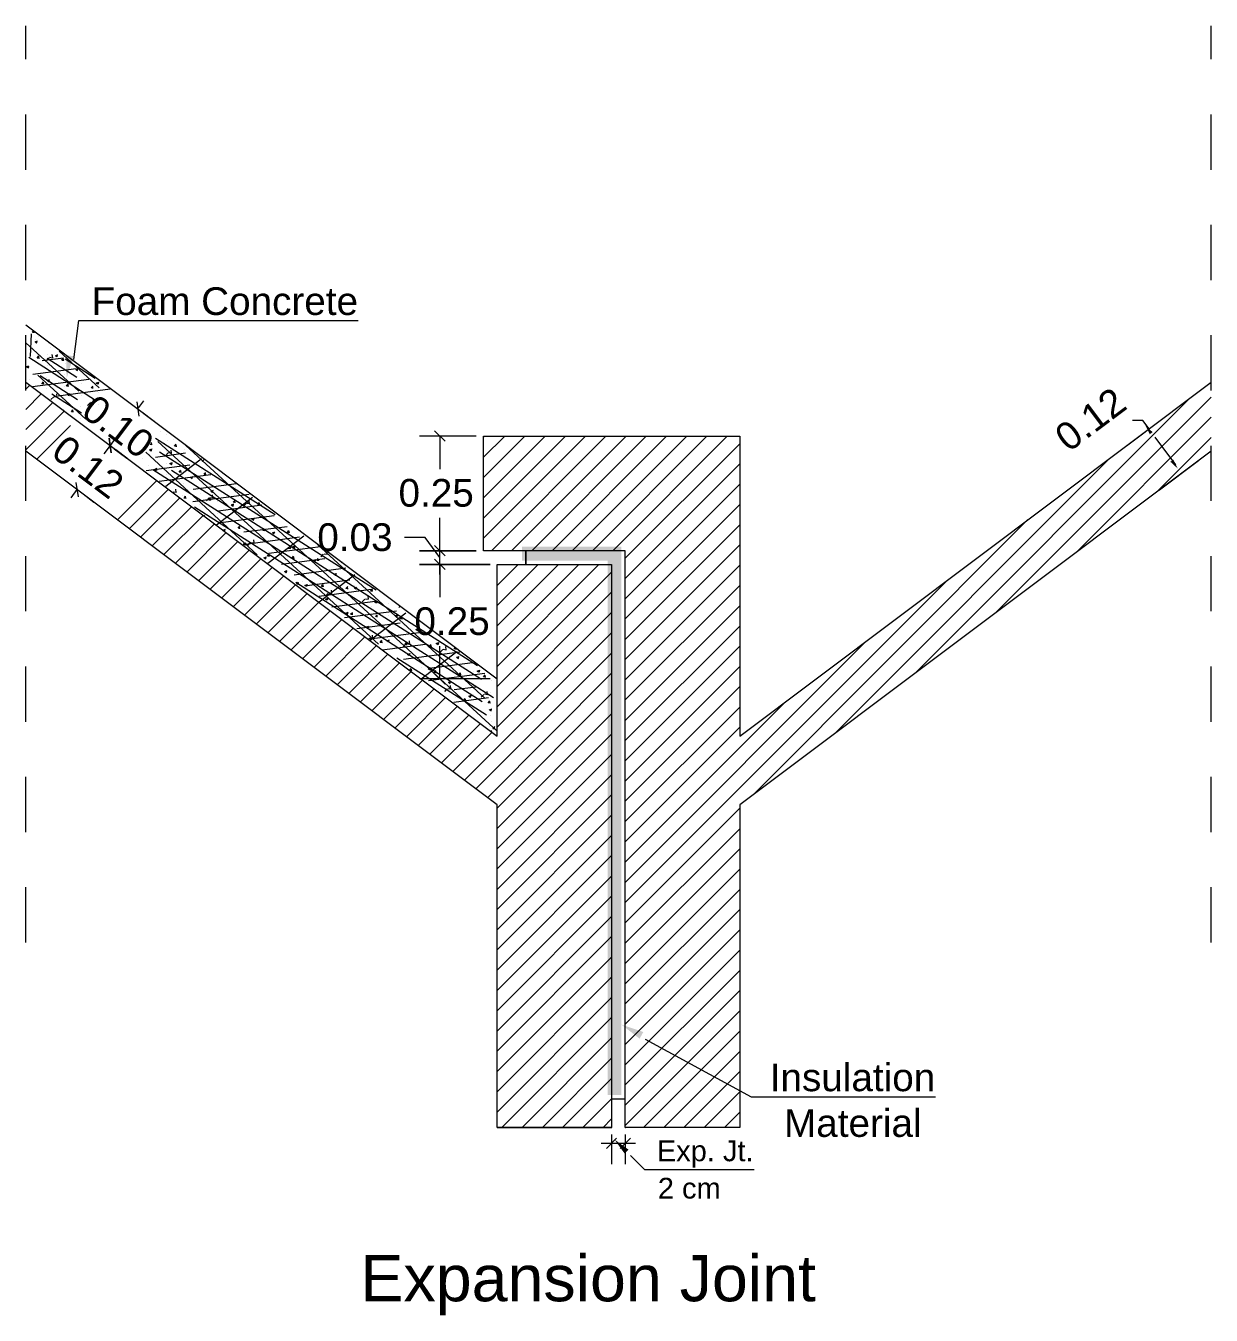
# Model space of a CAD drawing. Header units: metres. Extents: x 202848 to 204724, y 1924431 to 1925550.
# Drawn here: x 203615.677 to 203617.824, y 1924766.545 to 1924768.881 of the extents above; entities that cross this region are included whole.
import ezdxf

# ---------------------------------------------------------------- set-up
doc = ezdxf.new("R2010")
doc.units = ezdxf.units.M
doc.header["$MEASUREMENT"] = 0
doc.linetypes.add('PDF_IMPORT', pattern=[1, 0.8, -0.2])
doc.layers.add('WALL', color=7, linetype='Continuous', lineweight=35)
doc.styles.add('PDF Arial-BoldMT', font='arial.ttf')
doc.styles.add('PDF ArialMT', font='arial.ttf')

msp = doc.modelspace()

# ---------------------------------------------------------------- hatches: boundary and pattern name
at = {"layer": 'WALL', "transparency": 33554559}
msp.add_hatch(color=256, dxfattribs=at).paths.add_polyline_path([(203616.7554, 1924767.9374), (203616.5752, 1924767.9374), (203616.5752, 1924767.9125), (203616.7305, 1924767.9125), (203616.7305, 1924766.9443), (203616.7554, 1924766.9443)])

# ---------------------------------------------------------------- linework, layer by layer
at = {"layer": 'WALL', "linetype": 'PDF_IMPORT', "lineweight": 5, "ltscale": 0.103788}
for points in [[(203615.6769, 1924767.2205), (203615.6769, 1924768.8293), (203615.6769, 1924768.8812)], [(203617.8236, 1924767.2205), (203617.8236, 1924768.8293), (203617.8236, 1924768.8812)]]:
    msp.add_lwpolyline(points, dxfattribs=at)
at = {"layer": 'WALL', "lineweight": 5}
for points in [[(203615.7636, 1924768.2765), (203615.7729, 1924768.3476), (203615.7903, 1924768.3476), (203616.2791, 1924768.3476)], [(203615.6769, 1924768.3395), (203616.5304, 1924767.6979), (203616.5307, 1924767.6979)], [(203615.6769, 1924768.3381), (203615.6769, 1924768.3381)], [(203615.6886, 1924768.3263), (203615.6908, 1924768.3288)], [(203615.689, 1924768.3263), (203615.6925, 1924768.326)], [(203615.6925, 1924768.3253), (203615.6918, 1924768.3277)], [(203615.6964, 1924768.3064), (203615.6936, 1924768.3089), (203615.6979, 1924768.3106)], [(203615.6943, 1924768.3125), (203615.6943, 1924768.3125)], [(203615.6961, 1924768.3064), (203615.6975, 1924768.3104)], [(203615.6996, 1924768.3185), (203615.6996, 1924768.3185)], [(203615.7174, 1924768.3064), (203615.7174, 1924768.3064)], [(203615.6833, 1924768.294), (203615.6833, 1924768.294)], [(203615.6975, 1924768.2798), (203615.7003, 1924768.2833)], [(203615.6975, 1924768.2794), (203615.7011, 1924768.2791)], [(203615.7011, 1924768.2787), (203615.7003, 1924768.2822)], [(203615.7142, 1924768.2748), (203615.7192, 1924768.2798)], [(203615.7167, 1924768.2858), (203615.7167, 1924768.2858)], [(203615.7199, 1924768.2808), (203615.7252, 1924768.2798)], [(203615.7224, 1924768.299), (203615.7224, 1924768.299)], [(203615.7256, 1924768.2798), (203615.7249, 1924768.2858)], [(203615.7338, 1924768.2815), (203615.7306, 1924768.2836), (203615.7348, 1924768.2855)], [(203615.7334, 1924768.2815), (203615.7345, 1924768.285)], [(203615.7419, 1924768.2755), (203615.7448, 1924768.2791)], [(203615.7455, 1924768.2748), (203615.7448, 1924768.2787)], [(203615.6783, 1924768.2637), (203615.6826, 1924768.2651)], [(203615.6783, 1924768.2634), (203615.6815, 1924768.2616)], [(203615.6812, 1924768.2616), (203615.6822, 1924768.2651)], [(203615.6844, 1924768.2613), (203615.6844, 1924768.2613)], [(203615.7156, 1924768.2651), (203615.7156, 1924768.2651)], [(203615.7423, 1924768.2755), (203615.7455, 1924768.2755)], [(203615.748, 1924768.2701), (203615.748, 1924768.2701)], [(203615.7675, 1924768.2587), (203615.7722, 1924768.2606)], [(203615.7679, 1924768.2587), (203615.7707, 1924768.2566)], [(203615.7704, 1924768.2566), (203615.7714, 1924768.2602)], [(203615.6769, 1924768.2357), (203616.5304, 1924767.5941), (203616.5304, 1924767.9054), (203616.7376, 1924767.9054), (203616.7376, 1924766.8853), (203616.5304, 1924766.8853), (203616.5304, 1924767.4697), (203615.6769, 1924768.1109)], [(203615.6833, 1924768.2403), (203615.6833, 1924768.2403)], [(203615.7096, 1924768.2324), (203615.706, 1924768.2324), (203615.7089, 1924768.2364)], [(203615.7096, 1924768.2317), (203615.7089, 1924768.2357)], [(203615.7149, 1924768.2445), (203615.7149, 1924768.2445)], [(203615.7185, 1924768.2364), (203615.7153, 1924768.2386), (203615.7199, 1924768.2403)], [(203615.7181, 1924768.236), (203615.7196, 1924768.24)], [(203615.7473, 1924768.2492), (203615.7473, 1924768.2492)], [(203615.7508, 1924768.2286), (203615.7537, 1924768.2324)], [(203615.754, 1924768.2279), (203615.7533, 1924768.2317)], [(203615.7785, 1924768.2329), (203615.7785, 1924768.2329)], [(203615.7793, 1924768.2535), (203615.7793, 1924768.2535)], [(203615.808, 1924768.2317), (203615.8045, 1924768.2336), (203615.8088, 1924768.2353), (203615.8074, 1924768.2314)], [(203615.8098, 1924768.2367), (203615.8098, 1924768.2367)], [(203617.8236, 1924768.1109), (203616.9697, 1924767.4697), (203616.9697, 1924766.8853), (203616.7625, 1924766.8853), (203616.7625, 1924767.9303), (203616.5055, 1924767.9303), (203616.5055, 1924768.1379), (203616.9697, 1924768.1379), (203616.9697, 1924767.5941), (203617.8236, 1924768.2357)], [(203615.6769, 1924768.2232), (203615.684, 1924768.2303)], [(203615.6769, 1924768.1862), (203615.705, 1924768.2147)], [(203615.7142, 1924768.2239), (203615.7142, 1924768.2239)], [(203615.7224, 1924768.204), (203615.7274, 1924768.209)], [(203615.7281, 1924768.2097), (203615.7338, 1924768.209)], [(203615.7338, 1924768.2087), (203615.7331, 1924768.2147)], [(203615.7459, 1924768.2076), (203615.7459, 1924768.2076)], [(203615.7466, 1924768.2282), (203615.7466, 1924768.2282)], [(203615.7505, 1924768.2289), (203615.754, 1924768.2286)], [(203615.7558, 1924768.2115), (203615.7526, 1924768.2137), (203615.7569, 1924768.2151)], [(203615.7551, 1924768.2111), (203615.7565, 1924768.2151)], [(203615.7775, 1924768.2123), (203615.7775, 1924768.2123)], [(203615.7988, 1924768.2246), (203615.7953, 1924768.2251), (203615.7981, 1924768.2282)], [(203615.7985, 1924768.2239), (203615.7981, 1924768.2279)], [(203615.8088, 1924768.2161), (203615.8088, 1924768.2161)], [(203617.4337, 1924767.8184), (203617.8236, 1924768.2087)], [(203615.6769, 1924768.1497), (203615.7259, 1924768.1987)], [(203615.7448, 1924768.1869), (203615.7448, 1924768.1869)], [(203615.7579, 1924768.1916), (203615.7579, 1924768.1916)], [(203615.7629, 1924768.1817), (203615.7594, 1924768.182), (203615.7622, 1924768.1855)], [(203615.7629, 1924768.1813), (203615.7622, 1924768.1852)], [(203615.7768, 1924768.1912), (203615.7768, 1924768.1912)], [(203615.7889, 1924768.1933), (203615.7935, 1924768.1983)], [(203615.7928, 1924768.1862), (203615.7896, 1924768.1884), (203615.7938, 1924768.1902)], [(203615.7924, 1924768.1862), (203615.7935, 1924768.1898)], [(203615.7942, 1924768.1995), (203615.7999, 1924768.1987)], [(203615.7974, 1924768.1969), (203615.7974, 1924768.1969)], [(203615.7999, 1924768.1983), (203615.7995, 1924768.2044)], [(203615.808, 1924768.1955), (203615.808, 1924768.1955)], [(203615.8763, 1924768.1895), (203615.8767, 1924768.1895)], [(203615.8777, 1924768.2002), (203615.8813, 1924768.1742)], [(203615.8795, 1924768.1874), (203615.8909, 1924768.2019)], [(203617.2872, 1924767.7078), (203617.7841, 1924768.2061)], [(203615.6769, 1924768.113), (203615.7466, 1924768.1831)], [(203615.7761, 1924768.1706), (203615.7761, 1924768.1706)], [(203615.781, 1924768.1724), (203615.781, 1924768.1724)], [(203615.887, 1924768.1817), (203615.9094, 1924768.1649)], [(203617.5801, 1924767.9282), (203617.8236, 1924768.172)], [(203617.67, 1924768.1201), (203617.7407, 1924768.1734)], [(203617.711, 1924768.1511), (203617.6996, 1924768.166), (203617.6811, 1924768.166)], [(203615.6968, 1924768.0964), (203615.7576, 1924768.1571)], [(203615.9207, 1924768.1461), (203615.9207, 1924768.1461)], [(203615.9321, 1924768.1407), (203615.9321, 1924768.1407)], [(203616.4927, 1924768.1379), (203616.3896, 1924768.1379)], [(203616.4362, 1924768.1287), (203616.4173, 1924768.1476)], [(203616.4269, 1924768.1379), (203616.4269, 1924768.1379)], [(203616.4269, 1924768.1379), (203616.4269, 1924768.0782)], [(203616.5055, 1924768.1362), (203616.5076, 1924768.1379)], [(203616.5055, 1924768.0995), (203616.5442, 1924768.1379)], [(203616.5055, 1924768.063), (203616.5809, 1924768.1379)], [(203616.5055, 1924768.026), (203616.6175, 1924768.1379)], [(203616.5055, 1924767.9893), (203616.6541, 1924768.1379)], [(203616.5055, 1924767.9528), (203616.6907, 1924768.1379)], [(203616.5055, 1924768.1379), (203616.5058, 1924768.1379)], [(203616.5201, 1924767.9303), (203616.7273, 1924768.1379)], [(203616.5567, 1924767.9303), (203616.7639, 1924768.1379)], [(203616.5936, 1924767.9303), (203616.8005, 1924768.1379)], [(203616.6299, 1924767.9303), (203616.8371, 1924768.1379)], [(203616.6665, 1924767.9303), (203616.8738, 1924768.1379)], [(203616.7031, 1924767.9303), (203616.9104, 1924768.1379)], [(203616.7397, 1924767.9303), (203616.947, 1924768.1379)], [(203615.8408, 1924768.1358), (203615.8297, 1924768.1208), (203615.8184, 1924768.1056)], [(203615.8269, 1924768.123), (203615.8269, 1924768.123)], [(203615.8372, 1924768.1151), (203615.8596, 1924768.0981), (203615.84, 1924768.113)], [(203615.9012, 1924768.1134), (203615.9055, 1924768.1151)], [(203615.9023, 1924768.1234), (203615.9055, 1924768.123)], [(203615.9037, 1924768.1109), (203615.9051, 1924768.1149)], [(203615.9044, 1924768.1215), (203615.9044, 1924768.1215)], [(203615.9051, 1924768.1223), (203615.9047, 1924768.1262)], [(203615.9278, 1924768.1248), (203615.9278, 1924768.1248)], [(203615.9328, 1924768.1301), (203615.9328, 1924768.1301)], [(203615.9449, 1924768.1326), (203615.9449, 1924768.1326)], [(203615.9499, 1924768.1191), (203615.9463, 1924768.1194), (203615.9492, 1924768.123)], [(203615.9499, 1924768.1187), (203615.9492, 1924768.1227)], [(203616.7625, 1924767.9165), (203616.9697, 1924768.1241)], [(203617.7596, 1924768.086), (203617.7219, 1924768.1362)], [(203617.7266, 1924768.0384), (203617.8236, 1924768.1355)], [(203615.8877, 1924768.0971), (203615.8877, 1924768.0971)], [(203615.9001, 1924768.1049), (203615.9001, 1924768.1049)], [(203615.9008, 1924768.1134), (203615.904, 1924768.1113)], [(203615.9296, 1924768.1024), (203615.9346, 1924768.1073)], [(203615.9325, 1924768.1095), (203615.9325, 1924768.1095)], [(203615.9353, 1924768.108), (203615.9406, 1924768.107)], [(203615.941, 1924768.107), (203615.9403, 1924768.1127)], [(203615.9638, 1924768.0931), (203615.9638, 1924768.0931)], [(203615.9645, 1924768.1137), (203615.9645, 1924768.1137)], [(203615.9858, 1924768.1066), (203615.9858, 1924768.1066)], [(203615.9961, 1924768.0917), (203616.0004, 1924768.0964)], [(203617.1408, 1924767.598), (203617.638, 1924768.0964)], [(203617.6597, 1924768.1127), (203617.66, 1924768.1127)], [(203617.7297, 1924768.0405), (203617.8004, 1924768.0938)], [(203615.8994, 1924768.0839), (203615.8994, 1924768.0839)], [(203615.9101, 1924768.0765), (203615.9133, 1924768.08)], [(203615.9104, 1924768.0765), (203615.914, 1924768.0761)], [(203615.914, 1924768.0758), (203615.9133, 1924768.0796)], [(203615.931, 1924768.0679), (203615.931, 1924768.0679)], [(203615.9318, 1924768.0886), (203615.9318, 1924768.0886)], [(203615.941, 1924768.086), (203615.9378, 1924768.0881), (203615.9424, 1924768.09)], [(203615.9406, 1924768.086), (203615.9421, 1924768.0896)], [(203615.9584, 1924768.0722), (203615.9549, 1924768.0725), (203615.9577, 1924768.0761)], [(203615.9584, 1924768.0718), (203615.9577, 1924768.0758)], [(203615.9943, 1924768.0765), (203615.9943, 1924768.0765)], [(203615.9993, 1924768.0687), (203616.0021, 1924768.0722)], [(203615.9997, 1924768.0687), (203616.0032, 1924768.0682)], [(203616.0029, 1924768.0675), (203616.0021, 1924768.0715)], [(203616.7625, 1924767.8798), (203616.9697, 1924768.0874)], [(203617.7706, 1924768.0715), (203617.7706, 1924768.0715)], [(203615.7722, 1924768.0277), (203615.7682, 1924768.054)], [(203615.8429, 1924767.9862), (203615.914, 1924768.0573)], [(203615.962, 1924768.0516), (203615.962, 1924768.0516)], [(203615.9751, 1924768.063), (203615.9794, 1924768.0647)], [(203615.9751, 1924768.0633), (203615.978, 1924768.0611)], [(203615.978, 1924768.0608), (203615.979, 1924768.0647)], [(203615.9936, 1924768.0559), (203615.9936, 1924768.0559)], [(203616.026, 1924768.0604), (203616.026, 1924768.0604)], [(203616.0569, 1924768.0441), (203616.0569, 1924768.0441)], [(203616.7625, 1924767.8433), (203616.9697, 1924768.0509)], [(203615.759, 1924768.026), (203615.77, 1924768.0409), (203615.7704, 1924768.0409)], [(203615.7807, 1924768.0331), (203615.7999, 1924768.0185)], [(203615.8642, 1924767.9701), (203615.9353, 1924768.0416)], [(203615.8848, 1924767.9549), (203615.9559, 1924768.026)], [(203615.9428, 1924768.036), (203615.9431, 1924768.0362)], [(203615.9438, 1924768.037), (203615.9492, 1924768.0362)], [(203615.9492, 1924768.036), (203615.9485, 1924768.0419)], [(203615.9613, 1924768.031), (203615.9613, 1924768.031)], [(203615.9634, 1924768.0256), (203615.9662, 1924768.0296)], [(203615.9638, 1924768.026), (203615.9673, 1924768.0253)], [(203615.967, 1924768.0249), (203615.9662, 1924768.0288)], [(203615.9925, 1924768.0348), (203615.9925, 1924768.0348)], [(203616.0043, 1924768.0206), (203616.0089, 1924768.026)], [(203616.0117, 1924768.0217), (203616.0082, 1924768.0217), (203616.011, 1924768.0253)], [(203616.01, 1924768.0267), (203616.0156, 1924768.026)], [(203616.0117, 1924768.021), (203616.011, 1924768.0249)], [(203616.0121, 1924768.0381), (203616.0153, 1924768.0362)], [(203616.0124, 1924768.0381), (203616.0167, 1924768.0398)], [(203616.0149, 1924768.036), (203616.0164, 1924768.0398)], [(203616.0156, 1924768.0256), (203616.0149, 1924768.0313)], [(203616.0252, 1924768.0398), (203616.0252, 1924768.0398)], [(203616.0565, 1924768.0175), (203616.0526, 1924768.0182), (203616.0558, 1924768.0217)], [(203616.0562, 1924768.017), (203616.0555, 1924768.021)], [(203616.0558, 1924768.0232), (203616.0558, 1924768.0232)], [(203616.0821, 1924768.0153), (203616.0814, 1924768.021)], [(203617.7195, 1924768.0327), (203617.7198, 1924768.0327)], [(203615.9058, 1924767.9389), (203615.9769, 1924768.0099)], [(203615.9645, 1924768.0196), (203615.9645, 1924768.0196)], [(203615.9918, 1924768.0142), (203615.9918, 1924768.0142)], [(203616.0235, 1924767.9979), (203616.0235, 1924767.9979)], [(203616.0242, 1924768.0189), (203616.0242, 1924768.0189)], [(203616.0491, 1924768.0132), (203616.0523, 1924768.0111)], [(203616.0494, 1924768.0132), (203616.0537, 1924768.0149)], [(203616.0523, 1924768.0106), (203616.0533, 1924768.0142)], [(203616.0707, 1924768.0106), (203616.0757, 1924768.0156)], [(203616.0764, 1924768.0163), (203616.0818, 1924768.0156)], [(203616.0867, 1924768.0064), (203616.0867, 1924768.0064)], [(203616.097, 1924768.0139), (203616.1002, 1924768.0175)], [(203616.0974, 1924768.0139), (203616.1013, 1924768.0139)], [(203616.101, 1924768.0132), (203616.1002, 1924768.017)], [(203616.7625, 1924767.8066), (203616.9697, 1924768.0139)], [(203615.9268, 1924767.9232), (203615.9979, 1924767.9943)], [(203615.9478, 1924767.9076), (203616.0188, 1924767.9787)], [(203615.9989, 1924767.9936), (203616.0014, 1924767.9947)], [(203616.0004, 1924767.9926), (203616.0011, 1924767.9943)], [(203616.0192, 1924767.9784), (203616.0196, 1924767.9787)], [(203616.0199, 1924767.9779), (203616.0196, 1924767.9779)], [(203616.0548, 1924767.9815), (203616.0548, 1924767.9815)], [(203616.0651, 1924767.9708), (203616.0612, 1924767.9713), (203616.0644, 1924767.9748)], [(203616.0647, 1924767.9701), (203616.064, 1924767.9741)], [(203616.086, 1924767.9858), (203616.086, 1924767.9858)], [(203616.0864, 1924767.9879), (203616.0907, 1924767.9893)], [(203616.0864, 1924767.9883), (203616.0892, 1924767.9858)], [(203616.0892, 1924767.9855), (203616.0907, 1924767.989)], [(203616.1184, 1924767.9905), (203616.1184, 1924767.9905)], [(203616.1493, 1924767.9741), (203616.1493, 1924767.9741)], [(203616.4269, 1924767.9303), (203616.4269, 1924767.99)], [(203616.7625, 1924767.7697), (203616.9697, 1924767.9772)], [(203616.994, 1924767.4878), (203617.4912, 1924767.9862)], [(203615.9687, 1924767.8916), (203616.0398, 1924767.963)], [(203616.0373, 1924767.9659), (203616.0341, 1924767.9677), (203616.0384, 1924767.9694)], [(203616.037, 1924767.9656), (203616.0381, 1924767.9694)], [(203616.054, 1924767.9609), (203616.054, 1924767.9609)], [(203616.0853, 1924767.9652), (203616.0853, 1924767.9652)], [(203616.1059, 1924767.967), (203616.1088, 1924767.9708)], [(203616.1059, 1924767.9673), (203616.1095, 1924767.967)], [(203616.1095, 1924767.9663), (203616.1088, 1924767.9701)], [(203616.1173, 1924767.9694), (203616.1173, 1924767.9694)], [(203616.1234, 1924767.9627), (203616.1276, 1924767.9644)], [(203616.1234, 1924767.963), (203616.1266, 1924767.9609)], [(203616.1262, 1924767.9606), (203616.1276, 1924767.9642)], [(203616.1486, 1924767.9531), (203616.1486, 1924767.9531)], [(203616.1543, 1924767.963), (203616.1504, 1924767.9634), (203616.1532, 1924767.967)], [(203616.1543, 1924767.9623), (203616.1532, 1924767.9663)], [(203616.4269, 1924767.918), (203616.3999, 1924767.9542), (203616.3629, 1924767.9542)], [(203615.9897, 1924767.876), (203616.0608, 1924767.9471)], [(203616.0107, 1924767.8604), (203616.0814, 1924767.9315)], [(203616.0711, 1924767.9428), (203616.0757, 1924767.9445)], [(203616.0715, 1924767.9428), (203616.0743, 1924767.9407)], [(203616.0739, 1924767.9403), (203616.0754, 1924767.9443)], [(203616.0789, 1924767.9396), (203616.0835, 1924767.9445)], [(203616.0843, 1924767.9452), (203616.0899, 1924767.9445)], [(203616.0843, 1924767.9443), (203616.0843, 1924767.9443)], [(203616.0903, 1924767.9445), (203616.0896, 1924767.9502)], [(203616.1159, 1924767.9282), (203616.1159, 1924767.9282)], [(203616.1166, 1924767.9488), (203616.1166, 1924767.9488)], [(203616.1454, 1924767.9293), (203616.15, 1924767.9343)], [(203616.1507, 1924767.935), (203616.1561, 1924767.9343)], [(203616.1564, 1924767.9343), (203616.1561, 1924767.94)], [(203616.1635, 1924767.936), (203616.1603, 1924767.9379), (203616.1649, 1924767.9396)], [(203616.1635, 1924767.9353), (203616.1646, 1924767.9393)], [(203616.1795, 1924767.9367), (203616.1795, 1924767.9367)], [(203616.2229, 1924767.9236), (203616.2225, 1924767.9296)], [(203616.4269, 1924767.9054), (203616.4269, 1924767.9303), (203616.4269, 1924767.9492)], [(203616.4269, 1924767.9303), (203616.4269, 1924767.9303)], [(203616.5823, 1924767.9054), (203616.5823, 1924767.9303)], [(203616.7625, 1924767.7331), (203616.9697, 1924767.9407)], [(203616.0317, 1924767.8447), (203616.1024, 1924767.9158)], [(203616.1081, 1924767.9175), (203616.1127, 1924767.9194)], [(203616.1084, 1924767.9175), (203616.1116, 1924767.9154)], [(203616.1113, 1924767.9154), (203616.1123, 1924767.9194)], [(203616.1184, 1924767.9201), (203616.1145, 1924767.9204), (203616.1173, 1924767.9239)], [(203616.118, 1924767.9197), (203616.1173, 1924767.9232)], [(203616.1475, 1924767.9118), (203616.1475, 1924767.9118)], [(203616.1589, 1924767.9161), (203616.1617, 1924767.9201)], [(203616.1593, 1924767.9165), (203616.1628, 1924767.9161)], [(203616.1628, 1924767.9154), (203616.1617, 1924767.9197)], [(203616.1785, 1924767.9158), (203616.1785, 1924767.9158)], [(203616.1977, 1924767.9125), (203616.2019, 1924767.9144)], [(203616.1977, 1924767.913), (203616.2005, 1924767.9108)], [(203616.2005, 1924767.9104), (203616.2019, 1924767.914)], [(203616.2073, 1924767.9123), (203616.2037, 1924767.9125), (203616.2065, 1924767.9161)], [(203616.2073, 1924767.9118), (203616.2062, 1924767.9154)], [(203616.2108, 1924767.9204), (203616.2108, 1924767.9204)], [(203616.2115, 1924767.9189), (203616.2161, 1924767.9239)], [(203616.2172, 1924767.9246), (203616.2225, 1924767.9239)], [(203616.2421, 1924767.9044), (203616.2421, 1924767.9044)], [(203616.2503, 1924767.9087), (203616.2481, 1924767.9087), (203616.2488, 1924767.9094)], [(203616.4269, 1924767.9054), (203616.4269, 1924767.9054)], [(203616.4269, 1924767.887), (203616.4269, 1924767.9054), (203616.4269, 1924767.8462)], [(203616.5304, 1924767.9044), (203616.5321, 1924767.9054)], [(203616.5304, 1924767.8675), (203616.5684, 1924767.9054)], [(203616.5304, 1924767.8308), (203616.605, 1924767.9054)], [(203616.5304, 1924767.7943), (203616.6416, 1924767.9054)], [(203616.5304, 1924767.7576), (203616.6782, 1924767.9054)], [(203616.5304, 1924767.7206), (203616.7149, 1924767.9054)], [(203616.7625, 1924767.6964), (203616.9697, 1924767.904)], [(203616.0526, 1924767.8287), (203616.1234, 1924767.9002)], [(203616.0732, 1924767.8135), (203616.1443, 1924767.8845)], [(203616.1454, 1924767.8926), (203616.15, 1924767.8945)], [(203616.1458, 1924767.8926), (203616.1486, 1924767.8905)], [(203616.1465, 1924767.8912), (203616.1465, 1924767.8912)], [(203616.1482, 1924767.8905), (203616.1497, 1924767.8941)], [(203616.1778, 1924767.8948), (203616.1778, 1924767.8948)], [(203616.2101, 1924767.9002), (203616.2101, 1924767.9002)], [(203616.2346, 1924767.8877), (203616.2389, 1924767.8891), (203616.2378, 1924767.8855), (203616.2346, 1924767.8881)], [(203616.2414, 1924767.8838), (203616.2414, 1924767.8838)], [(203616.5304, 1924767.6841), (203616.7376, 1924767.8916)], [(203616.0942, 1924767.7974), (203616.1653, 1924767.8685)], [(203616.1713, 1924767.8692), (203616.1678, 1924767.8696), (203616.1706, 1924767.8732)], [(203616.1713, 1924767.8689), (203616.1706, 1924767.8725)], [(203616.1774, 1924767.8746), (203616.1774, 1924767.8746)], [(203616.1859, 1924767.8656), (203616.1824, 1924767.8675), (203616.1866, 1924767.8692), (203616.1852, 1924767.8653)], [(203616.209, 1924767.8585), (203616.209, 1924767.8585)], [(203616.2094, 1924767.8791), (203616.2094, 1924767.8791)], [(203616.2158, 1924767.8653), (203616.2122, 1924767.8656), (203616.2151, 1924767.8692)], [(203616.2158, 1924767.8649), (203616.2151, 1924767.8689)], [(203616.2254, 1924767.8535), (203616.2311, 1924767.8528), (203616.2304, 1924767.8589)], [(203616.2606, 1924767.8614), (203616.2567, 1924767.8618), (203616.2599, 1924767.8653)], [(203616.2602, 1924767.8607), (203616.2595, 1924767.8649)], [(203616.2719, 1924767.8668), (203616.2719, 1924767.8668)], [(203616.2719, 1924767.8625), (203616.2762, 1924767.8642)], [(203616.2719, 1924767.8628), (203616.2748, 1924767.8607)], [(203616.2748, 1924767.8604), (203616.2762, 1924767.8639)], [(203616.3011, 1924767.8578), (203616.305, 1924767.8575)], [(203616.3014, 1924767.8578), (203616.3046, 1924767.8614)], [(203616.305, 1924767.8571), (203616.3043, 1924767.8607)], [(203616.7625, 1924767.2927), (203617.3448, 1924767.876)], [(203616.7625, 1924767.6599), (203616.9697, 1924767.8675)], [(203616.1152, 1924767.7817), (203616.1863, 1924767.8528)], [(203616.1362, 1924767.7661), (203616.2073, 1924767.8372)], [(203616.2236, 1924767.844), (203616.2225, 1924767.8405), (203616.2197, 1924767.8426), (203616.224, 1924767.8443)], [(203616.22, 1924767.8479), (203616.2247, 1924767.8528)], [(203616.2396, 1924767.8419), (203616.2396, 1924767.8419)], [(203616.2712, 1924767.8462), (203616.2712, 1924767.8462)], [(203616.2858, 1924767.8376), (203616.2911, 1924767.8426)], [(203616.2919, 1924767.8433), (203616.2972, 1924767.8426)], [(203616.2975, 1924767.8426), (203616.2968, 1924767.8486)], [(203616.3036, 1924767.8507), (203616.3036, 1924767.8507)], [(203616.3089, 1924767.8372), (203616.3132, 1924767.839), (203616.3118, 1924767.8351)], [(203616.3089, 1924767.8376), (203616.3121, 1924767.8358)], [(203616.3345, 1924767.8344), (203616.3345, 1924767.8344)], [(203616.5304, 1924767.6474), (203616.7376, 1924767.855)], [(203616.1571, 1924767.7502), (203616.2282, 1924767.8213)], [(203616.2389, 1924767.8213), (203616.2389, 1924767.8213)], [(203616.2599, 1924767.8152), (203616.2567, 1924767.8173), (203616.2609, 1924767.8191)], [(203616.2595, 1924767.8152), (203616.2609, 1924767.8187)], [(203616.2652, 1924767.8152), (203616.2684, 1924767.8184)], [(203616.2656, 1924767.8152), (203616.2691, 1924767.8149)], [(203616.2688, 1924767.8142), (203616.2684, 1924767.8177)], [(203616.2705, 1924767.8255), (203616.2705, 1924767.8255)], [(203616.3025, 1924767.8298), (203616.3025, 1924767.8298)], [(203616.3139, 1924767.8109), (203616.31, 1924767.8109), (203616.3132, 1924767.8144)], [(203616.3135, 1924767.8099), (203616.3132, 1924767.8142)], [(203616.3338, 1924767.8135), (203616.3338, 1924767.8135)], [(203616.3459, 1924767.8123), (203616.3505, 1924767.8142)], [(203616.3459, 1924767.8127), (203616.3491, 1924767.8106)], [(203616.3491, 1924767.8099), (203616.3502, 1924767.8137)], [(203616.3526, 1924767.8272), (203616.3551, 1924767.8298)], [(203616.3544, 1924767.8071), (203616.3576, 1924767.8106)], [(203616.5304, 1924767.6109), (203616.7376, 1924767.8184)], [(203616.7625, 1924767.6229), (203616.9697, 1924767.8305)], [(203616.1781, 1924767.7345), (203616.2492, 1924767.8056)], [(203616.1987, 1924767.7189), (203616.2698, 1924767.79)], [(203616.2695, 1924767.8045), (203616.2695, 1924767.8045)], [(203616.2936, 1924767.7921), (203616.2983, 1924767.7938)], [(203616.2936, 1924767.7924), (203616.2968, 1924767.7903)], [(203616.2968, 1924767.79), (203616.2979, 1924767.7935)], [(203616.3011, 1924767.7886), (203616.3011, 1924767.7886)], [(203616.3018, 1924767.8092), (203616.3018, 1924767.8092)], [(203616.3548, 1924767.8073), (203616.3583, 1924767.8066)], [(203616.3583, 1924767.8063), (203616.3576, 1924767.8099)], [(203616.3644, 1924767.7971), (203616.3644, 1924767.7971)], [(203616.3832, 1924767.7874), (203616.3875, 1924767.7893)], [(203616.3832, 1924767.7879), (203616.386, 1924767.7853)], [(203616.386, 1924767.785), (203616.3875, 1924767.7889)], [(203616.7625, 1924767.5863), (203616.9697, 1924767.7938)], [(203616.22, 1924767.7028), (203616.2911, 1924767.7744)], [(203616.2972, 1924767.7697), (203616.2993, 1924767.7718)], [(203616.3, 1924767.7725), (203616.3054, 1924767.7718)], [(203616.3054, 1924767.7715), (203616.3046, 1924767.7775)], [(203616.3185, 1924767.764), (203616.3217, 1924767.768)], [(203616.3185, 1924767.7644), (203616.3224, 1924767.7637)], [(203616.3224, 1924767.7633), (203616.3217, 1924767.7672)], [(203616.3338, 1924767.7654), (203616.3309, 1924767.7672), (203616.3356, 1924767.769)], [(203616.3324, 1924767.7722), (203616.3324, 1924767.7722)], [(203616.3338, 1924767.7647), (203616.3349, 1924767.7687)], [(203616.3669, 1924767.7601), (203616.3633, 1924767.7601), (203616.3661, 1924767.7637)], [(203616.3637, 1924767.7761), (203616.3637, 1924767.7761)], [(203616.3722, 1924767.7611), (203616.3715, 1924767.7672)], [(203616.396, 1924767.7808), (203616.396, 1924767.7808)], [(203616.4202, 1924767.7623), (203616.4244, 1924767.7637), (203616.4234, 1924767.7601)], [(203616.4273, 1924767.7644), (203616.4273, 1924767.7644)], [(203616.471, 1924767.5141), (203616.7376, 1924767.7817)], [(203616.7625, 1924767.3293), (203617.1983, 1924767.7661)], [(203616.2407, 1924767.6872), (203616.3118, 1924767.7587)], [(203616.262, 1924767.6716), (203616.3327, 1924767.7426)], [(203616.3313, 1924767.7516), (203616.3313, 1924767.7516)], [(203616.3605, 1924767.7562), (203616.3654, 1924767.7611)], [(203616.3629, 1924767.7554), (203616.3629, 1924767.7554)], [(203616.3669, 1924767.7594), (203616.3661, 1924767.7633)], [(203616.3661, 1924767.7623), (203616.3718, 1924767.7611)], [(203616.3711, 1924767.7402), (203616.3679, 1924767.7424), (203616.3722, 1924767.7438), (203616.3708, 1924767.7398)], [(203616.3953, 1924767.7601), (203616.3953, 1924767.7601)], [(203616.4077, 1924767.7566), (203616.4117, 1924767.7562)], [(203616.4081, 1924767.7566), (203616.4109, 1924767.7601)], [(203616.4117, 1924767.7554), (203616.4106, 1924767.7594)], [(203616.4202, 1924767.7626), (203616.4234, 1924767.7604)], [(203616.4266, 1924767.7438), (203616.4266, 1924767.7438)], [(203616.4269, 1924767.6979), (203616.4269, 1924767.7576)], [(203616.4269, 1924767.7459), (203616.4319, 1924767.7512)], [(203616.433, 1924767.7519), (203616.4383, 1924767.7509), (203616.4376, 1924767.7569)], [(203616.4561, 1924767.7523), (203616.4525, 1924767.7526), (203616.4547, 1924767.7552)], [(203616.4561, 1924767.7516), (203616.4557, 1924767.7544)], [(203616.4582, 1924767.7483), (203616.4582, 1924767.7483)], [(203616.492, 1924767.4988), (203616.7376, 1924767.7448)], [(203616.7625, 1924767.5496), (203616.9697, 1924767.7573)], [(203616.2826, 1924767.6559), (203616.3537, 1924767.727)], [(203616.3622, 1924767.7345), (203616.3622, 1924767.7345)], [(203616.3757, 1924767.7132), (203616.3718, 1924767.7135), (203616.3747, 1924767.7171)], [(203616.3939, 1924767.7189), (203616.3939, 1924767.7189)], [(203616.3946, 1924767.7391), (203616.3946, 1924767.7391)], [(203616.4053, 1924767.7175), (203616.4095, 1924767.7189)], [(203616.4053, 1924767.7171), (203616.4081, 1924767.7149), (203616.4092, 1924767.7185)], [(203616.4568, 1924767.7267), (203616.4568, 1924767.7267)], [(203616.4571, 1924767.7374), (203616.4603, 1924767.7353)], [(203616.4575, 1924767.7374), (203616.4618, 1924767.7388)], [(203616.4603, 1924767.7348), (203616.4614, 1924767.7388)], [(203616.4731, 1924767.7348), (203616.4731, 1924767.7348)], [(203616.7625, 1924767.513), (203616.9697, 1924767.7206)], [(203616.3036, 1924767.6403), (203616.3747, 1924767.7114)], [(203616.3246, 1924767.6246), (203616.3956, 1924767.6957)], [(203616.3757, 1924767.7125), (203616.3747, 1924767.7163)], [(203616.5176, 1924767.6979), (203616.3896, 1924767.6979)], [(203616.4202, 1924767.7092), (203616.4166, 1924767.7097), (203616.4195, 1924767.7132)], [(203616.4173, 1924767.7071), (203616.4362, 1924767.6886)], [(203616.4202, 1924767.709), (203616.4191, 1924767.7125)], [(203616.4248, 1924767.7021), (203616.4248, 1924767.7021)], [(203616.4422, 1924767.6919), (203616.4465, 1924767.6936)], [(203616.4564, 1924767.7061), (203616.4564, 1924767.7061)], [(203616.4611, 1924767.7054), (203616.4639, 1924767.7092)], [(203616.4611, 1924767.7057), (203616.4646, 1924767.7054)], [(203616.4646, 1924767.7047), (203616.4639, 1924767.709)], [(203616.4884, 1924767.7107), (203616.4884, 1924767.7107)], [(203616.4973, 1924767.7104), (203616.4945, 1924767.7121), (203616.4987, 1924767.7139), (203616.4973, 1924767.7099)], [(203616.497, 1924767.7132), (203616.497, 1924767.7132)], [(203616.5094, 1924767.7014), (203616.5055, 1924767.7018), (203616.5087, 1924767.7054)], [(203616.5094, 1924767.7007), (203616.5087, 1924767.7047)], [(203616.513, 1924767.4828), (203616.7376, 1924767.7082)], [(203616.5197, 1924767.6947), (203616.5197, 1924767.6947)], [(203616.3455, 1924767.6087), (203616.4166, 1924767.6798)], [(203616.4244, 1924767.6815), (203616.4244, 1924767.6815)], [(203616.4355, 1924767.6751), (203616.4401, 1924767.6801)], [(203616.4412, 1924767.6808), (203616.4465, 1924767.6801)], [(203616.4422, 1924767.6922), (203616.4454, 1924767.69)], [(203616.4451, 1924767.6898), (203616.4465, 1924767.6933)], [(203616.4465, 1924767.6798), (203616.4458, 1924767.6858)], [(203616.4557, 1924767.6855), (203616.4557, 1924767.6855)], [(203616.4881, 1924767.69), (203616.4881, 1924767.69)], [(203616.5073, 1924767.6708), (203616.513, 1924767.6699), (203616.5122, 1924767.6755)], [(203616.519, 1924767.6737), (203616.519, 1924767.6737)], [(203616.5304, 1924767.464), (203616.7376, 1924767.6716)], [(203616.7625, 1924767.4764), (203616.9697, 1924767.6841)], [(203616.3661, 1924767.593), (203616.4372, 1924767.6642)], [(203616.3875, 1924767.5774), (203616.4586, 1924767.6485)], [(203616.455, 1924767.6649), (203616.455, 1924767.6649)], [(203616.4696, 1924767.6588), (203616.4728, 1924767.6623)], [(203616.4696, 1924767.6592), (203616.4731, 1924767.6585)], [(203616.4735, 1924767.6581), (203616.4728, 1924767.662)], [(203616.4792, 1924767.667), (203616.4824, 1924767.6652)], [(203616.4795, 1924767.667), (203616.4838, 1924767.6687)], [(203616.4824, 1924767.6649), (203616.4835, 1924767.6684)], [(203616.4863, 1924767.6488), (203616.4863, 1924767.6488)], [(203616.487, 1924767.6694), (203616.487, 1924767.6694)], [(203616.5016, 1924767.6649), (203616.5066, 1924767.6699)], [(203616.5179, 1924767.6549), (203616.514, 1924767.6549), (203616.5172, 1924767.6585)], [(203616.5179, 1924767.6538), (203616.5172, 1924767.6578)], [(203616.5183, 1924767.6531), (203616.5183, 1924767.6531)], [(203616.7625, 1924767.3659), (203617.0519, 1924767.6559)], [(203616.7625, 1924767.4395), (203616.9697, 1924767.6471)], [(203616.4081, 1924767.5614), (203616.4792, 1924767.6325)], [(203616.4781, 1924767.6343), (203616.4781, 1924767.6343)], [(203616.4856, 1924767.6282), (203616.4856, 1924767.6282)], [(203616.4987, 1924767.64), (203616.4987, 1924767.64)], [(203616.514, 1924767.6421), (203616.514, 1924767.6421)], [(203616.5194, 1924767.64), (203616.5165, 1924767.6421), (203616.5208, 1924767.6436)], [(203616.5176, 1924767.6325), (203616.5176, 1924767.6325)], [(203616.5194, 1924767.6396), (203616.5204, 1924767.6436)], [(203616.5304, 1924767.427), (203616.7376, 1924767.635)], [(203616.4291, 1924767.5457), (203616.5002, 1924767.6172)], [(203616.45, 1924767.5301), (203616.5211, 1924767.6012)], [(203616.5169, 1924767.6116), (203616.5169, 1924767.6116)], [(203616.5208, 1924767.6015), (203616.5204, 1924767.6047)], [(203616.5211, 1924767.6204), (203616.5211, 1924767.6204)], [(203616.5229, 1924767.6083), (203616.5261, 1924767.6118)], [(203616.5229, 1924767.608), (203616.5268, 1924767.6076)], [(203616.5265, 1924767.6073), (203616.5258, 1924767.6111)], [(203616.7625, 1924767.4028), (203616.9697, 1924767.6104)], [(203616.5304, 1924767.3904), (203616.7376, 1924767.598)], [(203616.5304, 1924767.3538), (203616.7376, 1924767.5614)], [(203616.5304, 1924767.3168), (203616.7376, 1924767.5244)], [(203616.5304, 1924767.2802), (203616.7376, 1924767.4878)], [(203616.7625, 1924767.2561), (203616.9697, 1924767.4636)], [(203616.5304, 1924767.2436), (203616.7376, 1924767.4512)], [(203616.5304, 1924767.207), (203616.7376, 1924767.4146)], [(203616.7625, 1924767.2191), (203616.9697, 1924767.4267)], [(203616.7625, 1924767.1825), (203616.9697, 1924767.3901)], [(203616.5304, 1924767.1704), (203616.7376, 1924767.378)], [(203616.7625, 1924767.1459), (203616.9697, 1924767.3534)], [(203616.5304, 1924767.1334), (203616.7376, 1924767.341)], [(203616.5304, 1924767.0968), (203616.7376, 1924767.3044)], [(203616.7625, 1924767.1093), (203616.9697, 1924767.3168)], [(203616.7625, 1924767.0726), (203616.9697, 1924767.2802)], [(203616.5304, 1924767.0602), (203616.7376, 1924767.2678)], [(203616.5304, 1924767.0236), (203616.7376, 1924767.2312)], [(203616.7625, 1924767.0357), (203616.9697, 1924767.2433)], [(203616.7625, 1924766.9991), (203616.9697, 1924767.2066)], [(203616.5304, 1924766.987), (203616.7376, 1924767.1942)], [(203616.5304, 1924766.95), (203616.7376, 1924767.1576)], [(203616.7625, 1924766.9625), (203616.9697, 1924767.17)], [(203616.7625, 1924766.9258), (203616.9697, 1924767.1334)], [(203616.5304, 1924766.9134), (203616.7376, 1924767.121)], [(203616.7625, 1924766.8892), (203616.9697, 1924767.0968)], [(203616.5389, 1924766.8853), (203616.7376, 1924767.0844)], [(203616.5755, 1924766.8853), (203616.7376, 1924767.0478)], [(203616.7956, 1924766.8853), (203616.9697, 1924767.0598)], [(203616.7988, 1924767.0453), (203616.9904, 1924766.9408), (203617.0192, 1924766.9408), (203617.3242, 1924766.9408)], [(203616.8322, 1924766.8853), (203616.9697, 1924767.0232)], [(203616.6125, 1924766.8853), (203616.7376, 1924767.0108)], [(203616.6491, 1924766.8853), (203616.7376, 1924766.9742)], [(203616.8688, 1924766.8853), (203616.9697, 1924766.9866)], [(203616.9054, 1924766.8853), (203616.9697, 1924766.95)], [(203616.6857, 1924766.8853), (203616.7376, 1924766.9376)], [(203616.7376, 1924766.9372), (203616.7625, 1924766.9372)], [(203616.7223, 1924766.8853), (203616.7376, 1924766.901)], [(203616.942, 1924766.8853), (203616.9697, 1924766.9131)], [(203616.5304, 1924766.8853), (203616.7376, 1924766.8853), (203616.738, 1924766.8853)], [(203616.9697, 1924766.8853), (203616.7625, 1924766.8853), (203616.7628, 1924766.8853)], [(203616.7625, 1924766.8565), (203616.7376, 1924766.8565), (203616.7191, 1924766.8565)], [(203616.7284, 1924766.8473), (203616.7469, 1924766.8661)], [(203616.7376, 1924766.8725), (203616.7376, 1924766.8192)], [(203616.7721, 1924766.8661), (203616.7533, 1924766.8473)], [(203616.7625, 1924766.8725), (203616.7625, 1924766.8192)], [(203616.7813, 1924766.8565), (203616.7625, 1924766.8565), (203616.7628, 1924766.8565)], [(203616.7721, 1924766.8345), (203616.7973, 1924766.8093), (203616.8123, 1924766.8093), (203616.9961, 1924766.8093)]]:
    msp.add_lwpolyline(points, dxfattribs=at)
at = {"layer": 'WALL', "linetype": 'PDF_IMPORT', "lineweight": 5}
for points in [[(203615.6772, 1924768.3071), (203615.7732, 1924768.2194)], [(203615.6865, 1924768.3234), (203615.6851, 1924768.2819)], [(203615.6822, 1924768.2808), (203615.8034, 1924768.203)], [(203615.7064, 1924768.2748), (203615.7451, 1924768.2798)], [(203615.7153, 1924768.2791), (203615.7693, 1924768.2445)], [(203615.7373, 1924768.2919), (203615.8098, 1924768.2253)], [(203615.7483, 1924768.2777), (203615.8024, 1924768.2431)], [(203615.6897, 1924768.2499), (203615.7682, 1924768.2602)], [(203615.689, 1924768.2275), (203615.791, 1924768.241)], [(203615.6986, 1924768.2481), (203615.7857, 1924768.1685)], [(203615.7028, 1924768.2474), (203615.7704, 1924768.2044)], [(203615.7242, 1924768.2144), (203615.7778, 1924768.1798)], [(203615.7355, 1924768.2111), (203615.8294, 1924768.2236)], [(203615.9119, 1924768.1341), (203616.1283, 1924767.9961)], [(203615.9158, 1924768.1279), (203616.3157, 1924767.7611)], [(203615.9666, 1924768.1206), (203616.5304, 1924767.6033)], [(203615.8944, 1924768.1085), (203616.096, 1924767.9229)], [(203615.9115, 1924768.0999), (203615.9662, 1924768.1073)], [(203615.9193, 1924768.1095), (203616.3114, 1924767.8592)], [(203615.9303, 1924768.0473), (203615.995, 1924768.0971)], [(203615.8951, 1924768.0753), (203615.9737, 1924768.0857)], [(203615.9072, 1924768.0775), (203616.5023, 1924767.6976)], [(203615.9183, 1924768.0561), (203616.0121, 1924768.0682)], [(203615.9406, 1924768.0761), (203616.4948, 1924767.7225)], [(203615.9801, 1924768.0419), (203616.0583, 1924768.0519)], [(203615.9794, 1924768.0192), (203616.0814, 1924768.0327)], [(203616.0224, 1924767.9772), (203616.0875, 1924768.0274)], [(203615.9822, 1924768.0097), (203616.5236, 1924767.6645)], [(203616.026, 1924768.0028), (203616.1042, 1924768.0135)], [(203616.0252, 1924767.9805), (203616.1269, 1924767.994)], [(203616.0715, 1924767.9642), (203616.15, 1924767.9744)], [(203616.0704, 1924767.9417), (203616.1724, 1924767.9552)], [(203616.1155, 1924767.9076), (203616.1802, 1924767.9573)], [(203616.117, 1924767.9258), (203616.2108, 1924767.9379)], [(203616.2051, 1924767.9414), (203616.509, 1924767.6623)], [(203616.1397, 1924767.9059), (203616.2183, 1924767.9161)], [(203616.1628, 1924767.8867), (203616.2567, 1924767.899)], [(203616.208, 1924767.8376), (203616.2727, 1924767.8874)], [(203616.1657, 1924767.8732), (203616.5034, 1924767.6573)], [(203616.1856, 1924767.8675), (203616.2638, 1924767.8777)], [(203616.2083, 1924767.8479), (203616.3022, 1924767.8604)], [(203616.2311, 1924767.8284), (203616.3093, 1924767.839)], [(203616.2542, 1924767.8092), (203616.348, 1924767.8216)], [(203616.3004, 1924767.768), (203616.3654, 1924767.8177)], [(203616.2766, 1924767.7896), (203616.3551, 1924767.7999)], [(203616.2997, 1924767.7704), (203616.3935, 1924767.7829)], [(203616.3224, 1924767.7509), (203616.4006, 1924767.7611)], [(203616.3608, 1924767.7338), (203616.4628, 1924767.7473)], [(203616.3928, 1924767.6979), (203616.4575, 1924767.7476)], [(203616.3491, 1924767.7363), (203616.5115, 1924767.6329)], [(203616.4074, 1924767.7175), (203616.4856, 1924767.7277)], [(203616.4063, 1924767.695), (203616.5083, 1924767.7082)], [(203616.4529, 1924767.6787), (203616.492, 1924767.6836)], [(203616.4522, 1924767.6559), (203616.5151, 1924767.6642)]]:
    msp.add_lwpolyline(points, dxfattribs=at)
at = {"layer": 'WALL', "lineweight": 5}
for points in [[(203615.8315, 1924768.1073), (203615.8276, 1924768.1341)], [(203615.8301, 1924768.1208), (203615.8297, 1924768.1208)], [(203616.3896, 1924767.9303), (203616.4927, 1924767.9303)], [(203616.4362, 1924767.9211), (203616.4173, 1924767.94)], [(203616.5058, 1924767.9303), (203616.5055, 1924767.9303)], [(203616.7625, 1924767.9303), (203616.5823, 1924767.9303), (203616.5823, 1924767.9054), (203616.7376, 1924767.9054), (203616.7376, 1924766.9372), (203616.7625, 1924766.9372)], [(203616.3896, 1924767.9054), (203616.5176, 1924767.9054)], [(203616.4173, 1924767.9147), (203616.4362, 1924767.8962)], [(203616.5307, 1924767.9054), (203616.5304, 1924767.9054)]]:
    msp.add_lwpolyline(points, close=True, dxfattribs=at)
at = {"layer": 'WALL', "lineweight": 5, "transparency": 33554559}
for points in [[(203615.7633, 1924768.2826), (203615.7508, 1924768.2424), (203615.7498, 1924768.2848)], [(203617.7174, 1924768.145), (203617.7124, 1924768.1412), (203617.7038, 1924768.1582)], [(203617.7549, 1924768.0952), (203617.7497, 1924768.0914), (203617.7635, 1924768.0786)], [(203616.7885, 1924767.0463), (203616.7554, 1924767.0719), (203616.7952, 1924767.0584)], [(203616.7614, 1924766.8381), (203616.7429, 1924766.8636), (203616.7685, 1924766.8452)]]:
    msp.add_solid(points, dxfattribs=at)

# ---------------------------------------------------------------- texts
at = {"layer": 'WALL', "attachment_point": 4}
for s, insert, char_height, style in [('Foam Concrete', (203615.796, 1924768.382), 0.050135, 'PDF ArialMT'), ('0.25', (203616.3519, 1924768.0348), 0.05014, 'PDF ArialMT'), ('0.03', (203616.2048, 1924767.9545), 0.05014, 'PDF ArialMT'), ('0.25', (203616.3807, 1924767.8023), 0.05014, 'PDF ArialMT'), ('Insulation', (203617.0241, 1924766.9759), 0.05014, 'PDF ArialMT'), ('Material', (203617.05, 1924766.8931), 0.05014, 'PDF ArialMT'), ('Exp. Jt.', (203616.8197, 1924766.8374), 0.0376, 'PDF ArialMT'), ('2 cm', (203616.8215, 1924766.7752), 0.0376, 'PDF ArialMT'), ('Expansion Joint', (203616.283, 1924766.5998), 0.083644, 'PDF Arial-BoldMT')]:
    msp.add_mtext(s, dxfattribs=dict(at, insert=insert, char_height=char_height, style=style))
at = {"layer": 'WALL', "char_height": 0.05015, "attachment_point": 4, "style": 'PDF ArialMT'}
for s, insert, rotation in [('0.10', (203615.7894, 1924768.1961), 323.1154), ('0.12', (203617.5505, 1924768.1272), 36.8847), ('0.12', (203615.735, 1924768.1229), 323.1155)]:
    msp.add_mtext(s, dxfattribs=dict(at, insert=insert, rotation=rotation))

doc.saveas('drawing.dxf')
